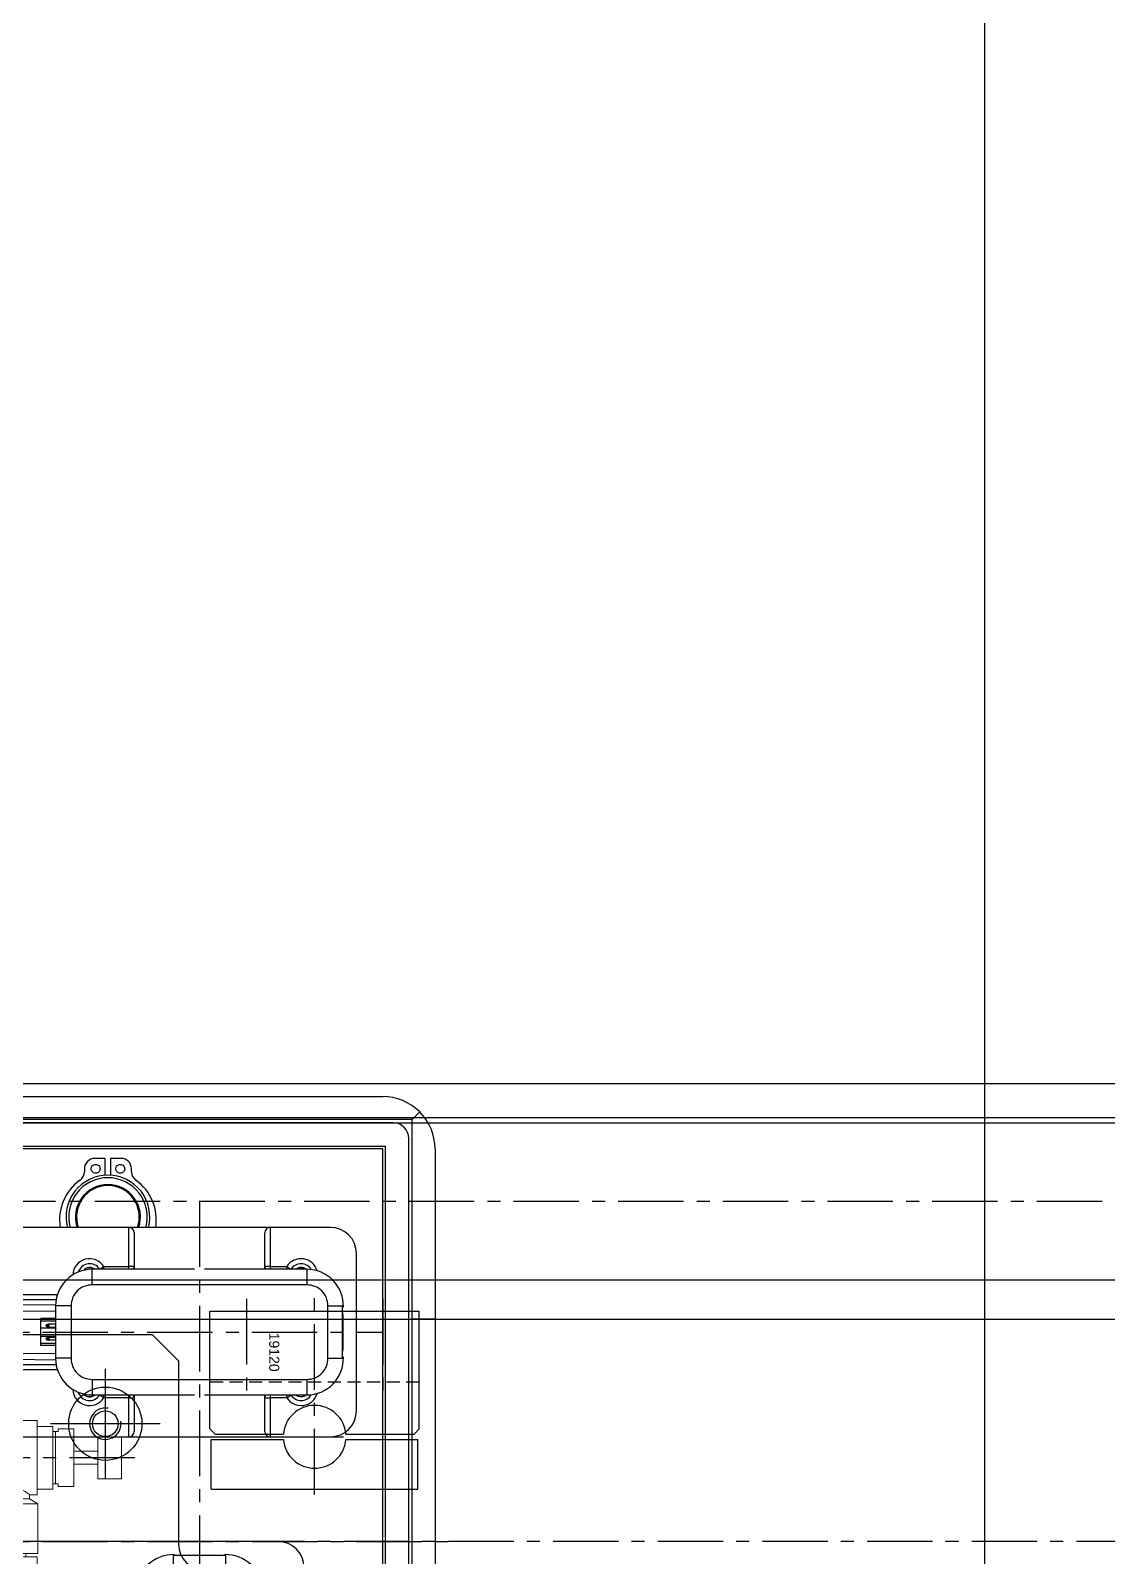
# Model space of a CAD drawing. Header units: inches. Extents: x 0 to 23821, y 0 to 11279.
# Drawn here: x 7124.9 to 7330.6, y 4415 to 4706.5 of the extents above; entities that cross this region are included whole.
import ezdxf
from ezdxf.enums import TextEntityAlignment as Align

# ---------------------------------------------------------------- set-up
doc = ezdxf.new("R2010")
doc.units = ezdxf.units.IN
doc.header["$LTSCALE"] = 10
doc.header["$MEASUREMENT"] = 0
doc.linetypes.add('CENTER', pattern=[2, 1.25, -0.25, 0.25, -0.25])
doc.linetypes.add('HIDDEN', pattern=[0.375, 0.25, -0.125])
for name, color, linetype in [('11', 1, 'CENTER'), ('22', 2, 'HIDDEN'), ('B', 123, 'Continuous'), ('G', 231, 'Continuous'), ('P', 142, 'Continuous'), ('T', 3, 'Continuous'), ('V', 1, 'Continuous'), ('Y', 60, 'Continuous')]:
    doc.layers.add(name, color=color, linetype=linetype)
doc.layers.add('88', color=35, linetype='Continuous', lineweight=5)
doc.styles.add('H', font='romans.shx', dxfattribs={"bigfont": 'whgtxt.shx'})
doc.styles.get("Standard").update_dxf_attribs({"font": 'arial.ttf'})

# ---------------------------------------------------------------- blocks, each defined once
blk = doc.blocks.new('A$C36ac1f08')
for p, q in [((-6520, -12), (-280, -12)), ((-6520, -57), (-280, -57))]:
    blk.add_line(p, q)
at = {"layer": '11'}
for p, q in [((-6520, -34.5), (-280, -34.5)), ((-279.95, -99.5), (-6520, -99.5))]:
    blk.add_line(p, q, dxfattribs=at)
at = {"layer": 'B'}
for p, q in [((-6520, -19.5), (-280, -19.5)), ((-6520, -49.5), (-280, -49.5))]:
    blk.add_line(p, q, dxfattribs=at)
at = {"layer": 'G'}
blk.add_line((-6520, -18.5), (-280, -18.5), dxfattribs=at)
blk = doc.blocks.new('A$Ce158b9f5')
for p, q in [((9.37, 173.13), (9.37, 50)), ((5, 50), (5, 167.5)), ((14.5, 50), (14.5, 168)), ((15, 167.5), (15, 17.5)), ((45, 97.95), (45, 95.16)), ((55, 97.95), (55, 95.16)), ((45, 95.16), (55, 95.16)), ((45.19, 95), (45.21, 95.16)), ((46.8, 95.16), (46.8, 95.1)), ((49, 95.1), (46.8, 95.1)), ((53.2, 95.1), (51, 95.1)), ((53.2, 95.16), (53.2, 95.1)), ((54.79, 95.16), (54.81, 95)), ((35, 92.5), (305, 92.5)), ((315, 72.5), (25, 72.5)), ((36.5, 65.02), (36.5, 72.5)), ((37.5, 71.5), (37.5, 65.02)), ((62.5, 65.02), (62.5, 71.5)), ((63.5, 72.5), (63.5, 65.02)), ((20, 67.5), (20, 37.5)), ((49.06, 64.5), (29.5, 64.5)), ((29.5, 61.55), (29.5, 64.5)), ((33.32, 65.02), (32.52, 64.51)), ((33.32, 65.02), (36.5, 65.02)), ((33.32, 64.5), (33.32, 65.02)), ((37.5, 65.02), (36.5, 65.02)), ((36.5, 64.5), (36.5, 65.02)), ((37.5, 65.02), (37.5, 64.5)), ((70.5, 64.5), (50.94, 64.5)), ((63.5, 65.02), (62.5, 65.02)), ((62.5, 64.5), (62.5, 65.02)), ((63.5, 65.02), (68.28, 65.02)), ((63.5, 65.02), (63.5, 64.5)), ((68.28, 65.02), (69.08, 64.51)), ((68.28, 65.02), (68.28, 64.5)), ((70.5, 61.55), (70.5, 64.5)), ((70.5, 61.55), (29.5, 61.55)), ((77.15, 59.7), (85.5, 59.7)), ((85.5, 58.7), (77.4, 58.7)), ((22.5, 57.31), (22.66, 57.29)), ((22.6, 49.3), (22.6, 55.7)), ((22.6, 55.7), (22.66, 55.7)), ((22.66, 57.5), (22.66, 47.5)), ((25.45, 57.5), (22.66, 57.5)), ((25.45, 57.5), (25.45, 47.5)), ((74.55, 47.5), (74.55, 57.5)), ((74.55, 57.5), (77.5, 57.5)), ((85.5, 57.69), (77.5, 57.76)), ((77.5, 47.5), (77.5, 57.5)), ((85.5, 56.49), (77.5, 56.56)), ((77.5, 55.08), (80.3, 55.08)), ((77.5, 55.05), (80.3, 55.05)), ((77.5, 54.65), (80.3, 54.65)), ((77.5, 54.05), (78.71, 54.05)), ((78.71, 53.45), (77.5, 53.45)), ((80.3, 53.25), (77.5, 53.25)), ((78.71, 54.05), (78.71, 53.45)), ((79.05, 53.51), (79.05, 53.99)), ((79.2, 53.94), (79.05, 53.99)), ((79.05, 53.51), (79.2, 53.56)), ((79.2, 53.56), (79.2, 53.94)), ((79.3, 53.79), (79.3, 53.71)), ((80.3, 55.08), (80.3, 49.92)), ((5, 17.5), (5, 50)), ((5, 50), (9.37, 50)), ((9.37, 50), (9.37, 11.87)), ((14.5, 50), (9.37, 50)), ((14.5, 17), (14.5, 50)), ((77.5, 51.75), (80.3, 51.75)), ((78.71, 51.55), (77.5, 51.55)), ((77.5, 50.95), (78.71, 50.95)), ((80.3, 50.35), (77.5, 50.35)), ((80.3, 49.95), (77.5, 49.95)), ((77.5, 49.92), (80.3, 49.92)), ((78.71, 51.55), (78.71, 50.95)), ((79.05, 51.01), (79.05, 51.49)), ((79.05, 51.49), (79.2, 51.44)), ((79.2, 51.06), (79.05, 51.01)), ((79.2, 51.06), (79.2, 51.44)), ((79.3, 51.29), (79.3, 51.21)), ((22.66, 47.71), (22.5, 47.69)), ((22.6, 49.3), (22.66, 49.3)), ((25.45, 47.5), (22.66, 47.5)), ((74.55, 47.5), (77.5, 47.5)), ((85.5, 48.51), (77.5, 48.44)), ((85.5, 47.31), (77.5, 47.24)), ((85.5, 45.3), (77.15, 45.3)), ((77.4, 46.3), (85.5, 46.3)), ((29.5, 43.45), (70.5, 43.45)), ((29.5, 40.5), (29.5, 43.45)), ((70.5, 43.45), (70.5, 40.5)), ((29.5, 40.5), (49.06, 40.5)), ((33.32, 39.98), (32.52, 40.49)), ((33.32, 39.98), (33.32, 40.5)), ((36.5, 39.98), (33.32, 39.98)), ((36.5, 39.98), (36.5, 40.5)), ((36.5, 32.5), (36.5, 39.98)), ((36.5, 39.98), (37.5, 39.98)), ((37.5, 40.5), (37.5, 39.98)), ((37.5, 39.98), (37.5, 33.5)), ((50.94, 40.5), (70.5, 40.5)), ((62.5, 39.98), (62.5, 40.5)), ((62.5, 39.98), (63.5, 39.98)), ((62.5, 33.5), (62.5, 39.98)), ((63.5, 40.5), (63.5, 39.98)), ((63.5, 39.98), (63.5, 32.5)), ((68.28, 39.98), (63.5, 39.98)), ((68.28, 40.5), (68.28, 39.98)), ((69.08, 40.49), (68.28, 39.98)), ((25, 32.5), (315, 32.5)), ((63, 21.87), (63, 21.3)), ((67, 19.3), (67, 22.52)), ((68, 22.52), (68, 19.3)), ((72, 21.3), (72, 21.87)), ((15, 17.5), (325, 17.5)), ((65, 19.3), (67, 19.3)), ((68, 19.3), (70, 19.3)), ((325.5, 17), (14.5, 17)), ((7.93, 10.43), (9.37, 11.87)), ((9.37, 11.87), (330.63, 11.87)), ((325, 7.5), (15, 7.5))]:
    blk.add_line(p, q)
at = {"flags": 128}
for points in [[(46.8, 95.1), (46.31, 95.15), (46.27, 95.16)], [(53.73, 95.16), (53.69, 95.15), (53.2, 95.1)], [(22.6, 55.7), (22.65, 56.19), (22.66, 56.23)], [(22.66, 48.77), (22.65, 48.81), (22.6, 49.3)]]:
    blk.add_lwpolyline(points, dxfattribs=at)
for centre, radius, start, end in [((45, 102), 7, 180, 271.5443), ((55, 102), 7, 268.4557, 0), ((35, 97.5), 5, 180, 270), ((25, 67.5), 5, 90, 180), ((36.5, 71.5), 1, 0, 90), ((63.5, 71.5), 1, 90, 180), ((29.5, 57.5), 7, 90, 181.5443), ((30.6, 63.3), 3.22, 32.2945, 163.5613), ((30.6, 63.3), 2.27, 32.2945, 149.6863), ((30.6, 63.3), 1.55, 50.6725, 129.3275), ((30.6, 63.3), 1.5, 53.1301, 126.8699), ((36.59, 65.02), 0.914, 325.1343, 359.8785), ((63.41, 65.02), 0.914, 180.1215, 214.8657), ((71, 63.3), 3.22, 2.3296, 147.7055), ((71, 63.3), 2.27, 17.1614, 147.7055), ((71, 63.3), 1.55, 39.767, 129.3275), ((71, 63.3), 1.5, 42.4943, 126.8699), ((70.5, 57.5), 7, 0, 90), ((78.71, 53.05), 1, 70, 90), ((78.71, 54.45), 1, 270, 290), ((79.15, 53.79), 0.15, 0, 70), ((79.15, 53.71), 0.15, 290, 360), ((78.71, 50.55), 1, 70, 90), ((78.71, 51.95), 1, 270, 290), ((79.15, 51.29), 0.15, 0, 70), ((79.15, 51.21), 0.15, 290, 0), ((29.5, 47.5), 7, 178.4557, 270), ((70.5, 47.5), 7, 270, 0), ((71, 41.7), 3.22, 212.2945, 357.6704), ((71, 41.7), 2.27, 212.2945, 342.8386), ((30.6, 41.7), 3.22, 196.4387, 327.7055), ((30.6, 41.7), 2.27, 210.3137, 327.7055), ((30.6, 41.7), 1.55, 230.6725, 309.3275), ((30.6, 41.7), 1.5, 233.1301, 306.8699), ((36.59, 39.98), 0.914, 0.1215, 34.8657), ((63.41, 39.98), 0.914, 145.1343, 179.8785), ((71, 41.7), 1.55, 230.6725, 320.233), ((71, 41.7), 1.5, 233.1301, 317.5057), ((25, 37.5), 5, 180, 270), ((36.5, 33.5), 1, 270, 0), ((67.5, 31.05), 9.25, 170.9813, 234.7056), ((67.5, 30.5), 8, 165.5225, 270), ((67.5, 30.5), 7.5, 164.534, 270), ((67.5, 30.5), 6.2, 161.1809, 270), ((67.5, 30.5), 6, 160.5288, 270), ((63.5, 33.5), 1, 180, 270), ((67.5, 30.5), 8, 270, 14.4775), ((67.5, 30.5), 7.5, 270, 15.466), ((67.5, 30.5), 6.2, 270, 18.8191), ((67.5, 30.5), 6, 270, 19.4712), ((67.5, 31.05), 9.25, 305.2944, 9.0187), ((61, 21.87), 2, 0, 54.7056), ((74, 21.87), 2, 125.2944, 180), ((65, 21.3), 2, 180, 270), ((70, 21.3), 2, 270, 0), ((15, 17.5), 10, 180, 225), ((15, 17.5), 10, 225, 270)]:
    blk.add_arc(centre, radius, start, end)
blk.add_open_spline([(29.5, 61.55), (28.99, 61.5), (28.21, 61.41), (27.26, 60.91), (26.62, 60.38), (26.09, 59.74), (25.59, 58.79), (25.5, 58.01), (25.45, 57.5)], degree=3, knots=[0, 0, 0, 0, 0.239457, 0.368361, 0.5, 0.631639, 0.760543, 1, 1, 1, 1])
for points in [[(74.55, 57.5), (74.49, 58.03), (74.37, 59.09), (73.43, 60.43), (72.09, 61.37), (71.03, 61.49), (70.5, 61.55)], [(25.45, 47.5), (25.51, 46.97), (25.63, 45.91), (26.57, 44.57), (27.91, 43.63), (28.97, 43.51), (29.5, 43.45)], [(70.5, 43.45), (71.03, 43.51), (72.09, 43.63), (73.43, 44.57), (74.37, 45.91), (74.49, 46.97), (74.55, 47.5)], [(66, 21.3), (65.99, 21.41), (65.96, 21.63), (65.77, 21.92), (65.48, 22.11), (65.15, 22.17), (64.82, 22.11), (64.53, 21.92), (64.34, 21.63), (64.28, 21.3), (64.34, 20.97), (64.53, 20.68), (64.82, 20.49), (65.15, 20.43), (65.48, 20.49), (65.77, 20.68), (65.96, 20.97), (65.99, 21.19), (66, 21.3)], [(70.7, 21.3), (70.69, 21.41), (70.66, 21.63), (70.47, 21.92), (70.18, 22.11), (69.85, 22.17), (69.52, 22.11), (69.23, 21.92), (69.04, 21.63), (68.98, 21.3), (69.04, 20.97), (69.23, 20.68), (69.52, 20.49), (69.85, 20.43), (70.18, 20.49), (70.47, 20.68), (70.66, 20.97), (70.69, 21.19), (70.7, 21.3)]]:
    blk.add_open_spline(points, degree=3)
at = {"layer": '11'}
for p, q in [((50, 27.5), (50, 157.5)), ((340, 92.5), (0, 92.5)), ((320, 52.5), (15, 52.5))]:
    blk.add_line(p, q, dxfattribs=at)
at = {"layer": 'Y'}
for p, q in [((10, 169.5), (10, 15.5)), ((13, 12.5), (327, 12.5))]:
    blk.add_line(p, q, dxfattribs=at)
blk.add_arc((13, 15.5), 3, 180, 270, dxfattribs=at)
blk = doc.blocks.new('SMTAPM6', base_point=(1696.01, 1983.9))
at = {"color": 7, "linetype": 'Continuous'}
blk.add_circle((1696.01, 1983.9), 2.46, dxfattribs=at)
at = {"layer": '11'}
for p, q in [((1696.01, 1979.4), (1696.01, 1988.4)), ((1691.51, 1983.9), (1700.51, 1983.9))]:
    blk.add_line(p, q, dxfattribs=at)
at = {"layer": 'T', "linetype": 'Continuous'}
blk.add_arc((1696.01, 1983.9), 3, 260.0082, 189.9928, dxfattribs=at)
blk = doc.blocks.new('MDCBM5H', base_point=(3956.9, -5620.49, 0))
at = {"color": 7, "linetype": 'Continuous'}
blk.add_circle((3956.9, -5620.49, 0), 2.75, dxfattribs=at)
at = {"layer": '11'}
for p, q in [((3956.9, -5627.62, 0), (3956.9, -5613.37, 0)), ((3949.78, -5620.49, 0), (3964.03, -5620.49, 0))]:
    blk.add_line(p, q, dxfattribs=at)
at = {"layer": '22', "ltscale": 7.6}
blk.add_circle((3956.9, -5620.49, 0), 4.75, dxfattribs=at)
blk = doc.blocks.new('MDCBM6', base_point=(40751.01, 10879.93))
at = {"color": 7, "linetype": 'Continuous'}
for radius in [5.5, 3.3]:
    blk.add_circle((40751.01, 10879.93), radius, dxfattribs=at)
at = {"layer": '11'}
for p, q in [((40751.01, 10871.68), (40751.01, 10888.18)), ((40742.76, 10879.93), (40759.26, 10879.93))]:
    blk.add_line(p, q, dxfattribs=at)
blk = doc.blocks.new('A$C65A22A5B')
for p, q in [((-155, 34.5), (-150, 39.5)), ((-150, 39.5), (111, 39.5)), ((116, 34.5), (111, 39.5)), ((-155, 10.5), (-155, 34.5)), ((116, -0.5), (116, 34.5)), ((-155, 10.5), (-150, 5.5)), ((-150, 5.5), (-121, 5.5)), ((-116, -34.5), (-116, 0.5)), ((121, -5.5), (150, -5.5)), ((155, -10.5), (150, -5.5)), ((155, -34.5), (155, -10.5)), ((-116, -34.5), (-111, -39.5)), ((155, -34.5), (150, -39.5)), ((-111, -39.5), (150, -39.5))]:
    blk.add_line(p, q)
for centre, radius in [((-102, 22.5), 7), ((102, 22.5), 7), ((-142, 22.5), 4.5), ((0, 0), 15), ((0, 0), 6.1), ((-102, -22.5), 7), ((102, -22.5), 7), ((142, -22.5), 4.5)]:
    blk.add_circle(centre, radius)
for centre, start, end in [((-121, 0.5), 0, 90), ((121, -0.5), 180, 270)]:
    blk.add_arc(centre, 5, start, end)
at = {"layer": '11'}
for p, q in [((-102, 12), (-102, 33)), ((102, 12), (102, 33)), ((-142, 15.75), (-142, 29.25)), ((-148.75, 22.5), (-135.25, 22.5)), ((-112.5, 22.5), (-91.5, 22.5)), ((0, -22.5), (0, 22.5)), ((91.5, 22.5), (112.5, 22.5)), ((-62, -12), (-62, 12)), ((62, -12), (62, 12)), ((-74, 0), (-50, 0)), ((-22.5, 0), (22.5, 0)), ((50, 0), (74, 0)), ((102, -33), (102, -12)), ((142, -29.25), (142, -15.75)), ((91.5, -22.5), (112.5, -22.5)), ((135.25, -22.5), (148.75, -22.5))]:
    blk.add_line(p, q, dxfattribs=at)
at = {"layer": '11', "ltscale": 3.15}
for p, q in [((-102, -33), (-102, -12)), ((-112.5, -22.5), (-91.5, -22.5))]:
    blk.add_line(p, q, dxfattribs=at)
at = {"layer": '22'}
for centre in [(-62, 0), (62, 0)]:
    blk.add_circle(centre, 8, dxfattribs=at)
for name, p in [('MDCBM5H', (-142, 22.5)), ('SMTAPM6', (-102, 22.5)), ('SMTAPM6', (102, 22.5)), ('MDCBM6', (-62, 0)), ('MDCBM6', (62, 0)), ('MDCBM5H', (142, -22.5)), ('SMTAPM6', (-102, -22.5)), ('SMTAPM6', (102, -22.5))]:
    blk.add_blockref(name, p)
blk = doc.blocks.new('AS2211F-01-06KN_AS2201F-01-06S_F')
for p, q in [((-4, 32.1), (4, 32.1)), ((-4, 32.1), (-4, 27.6)), ((4, 27.6), (4, 32.1)), ((4, 27.6), (-4, 27.6)), ((-1.25, 27.6), (-1.25, 23)), ((1.25, 23), (1.25, 27.6)), ((5.5, 23), (-5.5, 23)), ((-5.5, 20), (-5.5, 23)), ((5.5, 23), (5.5, 20)), ((6, 18.995), (-6, 18.995)), ((-6, 18.995), (-6, 15.995)), ((-5, 20), (-5.5, 20)), ((-5, 18.995), (-5, 20)), ((5, 19.5), (-5, 19.5)), ((5, 20), (5, 18.995)), ((5.5, 20), (5, 20)), ((6, 15.995), (6, 18.995)), ((-20.4, 4.6001), (-20.4, 16)), ((-20.4, 16), (-18.9, 16)), ((-18.9, 16), (-18.9, 4.6001)), ((-18.3, 16.1), (-18.3, 4.5)), ((-8.8, 16.1), (-18.3, 16.1)), ((-8.8, 16.1), (-8.8, 4.5001)), ((-7.876, 14.5001), (-8.8, 16.1)), ((7.1, 15.995), (-7.1, 15.995)), ((-7.1, 15.995), (-7.1, 14.5)), ((7.1, 2.9998), (7.1, 15.995)), ((-18.9, 13.7981), (-18.3, 13.7981)), ((-7.876, 14.5001), (-7.876, 6.1001)), ((-7.1, 14.5), (-7.876, 14.5)), ((-18.9, 6.802), (-18.3, 6.802)), ((-7.876, 6.1001), (-8.8, 4.5001)), ((-7.876, 6.1001), (-6.75, 6.1001)), ((-6.75, 6.1001), (-6.75, 2.9998)), ((-20.4, 4.6001), (-18.9, 4.6001)), ((-8.8, 4.5), (-18.3, 4.5)), ((7.1, 2.9998), (-6.75, 2.9998)), ((-4.864, -4.0002), (-5.082, 2.9998)), ((5.083, 2.9997), (4.864, -4.0003)), ((4.864, -4.0002), (-4.864, -4.0002))]:
    blk.add_line(p, q)
blk.add_arc((-11.882, 10.0926), 6.5036, 322.129, 42.6633)
blk.add_point((0, 0))
at = {"layer": '11'}
for p, q in [((0, 34.634), (0, -5.4941)), ((-22.193, 10.3), (9.168, 10.3))]:
    blk.add_line(p, q, dxfattribs=at)
at = {"layer": 'T'}
for p, q in [((-4.283, -4.0002), (-4.501, 2.9998)), ((4.502, 2.9997), (4.283, -4.0003))]:
    blk.add_line(p, q, dxfattribs=at)
blk = doc.blocks.new('A$C6C85299C')
at = {"xscale": -1, "rotation": 270}
blk.add_blockref('AS2211F-01-06KN_AS2201F-01-06S_F', (-3, 0), dxfattribs=at)
blk.add_blockref('AS2211F-01-06KN_AS2201F-01-06S_F', (-3, 0), dxfattribs=at)
at = {"color": 4, "style": 'H'}
blk.add_text('AS2201F-01-06KN', height=0.5, rotation=90, dxfattribs=at).set_placement((2.67, -13.54), align=Align.CENTER)
blk = doc.blocks.new('A$C79f051db')
for p, q in [((-19.75, 10), (-19.75, 0.5)), ((19.75, 10), (-19.75, 10)), ((19.75, 10), (19.75, 0.5)), ((-5.98, 0.5), (-19.75, 0.5)), ((19.75, 0.5), (5.98, 0.5)), ((-19, -0.5), (-20, -1.5)), ((-20, -1.5), (-20, -24)), ((-5.98, -0.5), (-19, -0.5)), ((19, -0.5), (5.98, -0.5)), ((20, -1.5), (19, -0.5)), ((20, -1.5), (20, -24)), ((20, -22.5), (-20, -22.5)), ((20, -24), (-20, -24))]:
    blk.add_line(p, q)
for start, end in [(4.7802, 175.2198), (184.7802, 355.2198)]:
    blk.add_arc((0, 0), 6, start, end)
at = {"layer": '11'}
for p, q in [((0, 11), (0, -26.9)), ((7, 0), (-7, 0)), ((-13, -26.34), (-13, -8.31)), ((13, -26.34), (13, -8.31))]:
    blk.add_line(p, q, dxfattribs=at)
at = {"layer": '22'}
blk.add_line((20, -10.5), (-20, -10.5), dxfattribs=at)
blk.add_text('19120', height=1.92, rotation=90).set_placement((8.68, -19.9))
blk = doc.blocks.new('A$Cbe38fbe8')
blk.add_blockref('A$C65A22A5B', (0, 0))
at = {"layer": '88', "rotation": 180}
blk.add_blockref('A$C6C85299C', (-76, -16), dxfattribs=at)
at = {"layer": 'V'}
blk.add_blockref('A$C79f051db', (-142, -20), dxfattribs=at)
blk = doc.blocks.new('A$Ccf1b08b7')
blk.add_blockref('A$Cbe38fbe8', (0, 0))
at = {"layer": 'P'}
blk.add_blockref('A$Ce158b9f5', (-170, -92.5), dxfattribs=at)
blk = doc.blocks.new('A$C0c57209d')
at = {"color": 0}
blk.add_lwpolyline([(10, 750), (2290, 750), (2290, -750), (10, -750)], close=True, dxfattribs=at)

msp = doc.modelspace()

# ---------------------------------------------------------------- block references
at = {"color": 252}
msp.add_blockref('A$C0c57209d', (5017.14339049, 4805.30962586, -227228.55083111), dxfattribs=at)
msp.add_blockref('A$C36ac1f08', (8237.14339049, 4517.30962586, -227228.55083111))
at = {"rotation": 180}
msp.add_blockref('A$Ccf1b08b7', (7037.14339049, 4417.80962586, -227228.55083111), dxfattribs=at)

doc.saveas('drawing.dxf')
